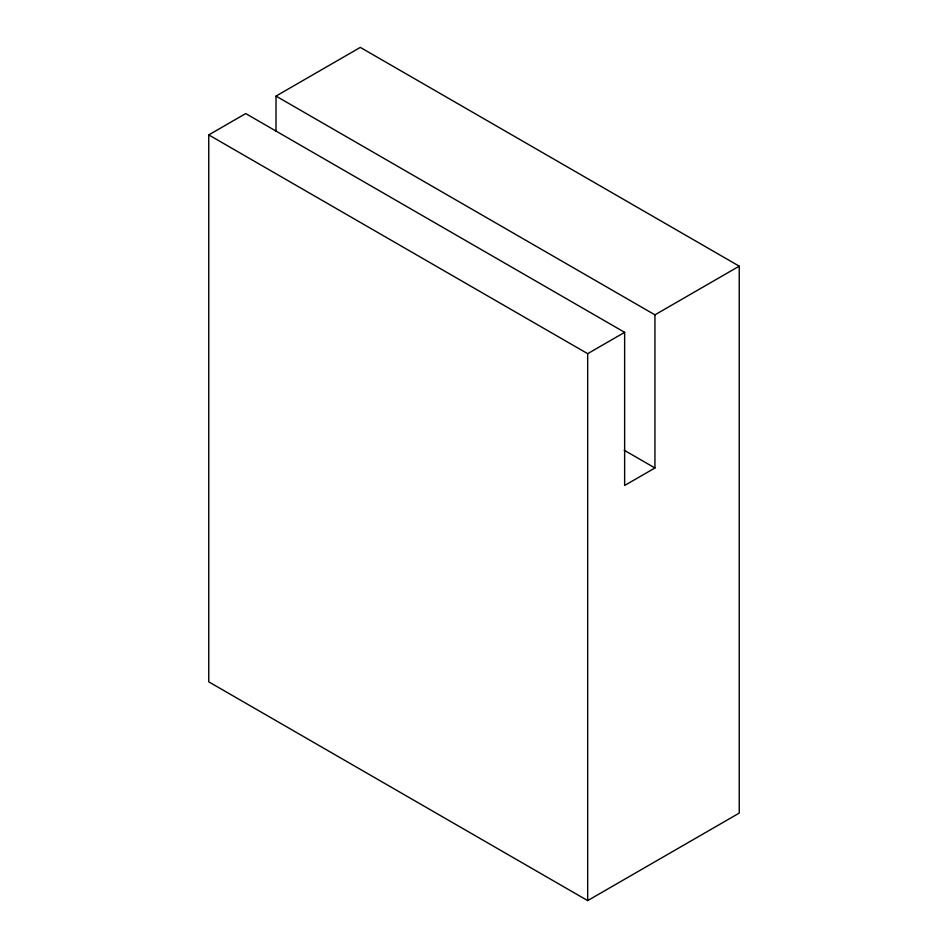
<?xml version="1.0" encoding="UTF-8"?>
<svg xmlns="http://www.w3.org/2000/svg" width="948" height="948" viewBox="0 0 948 948"><rect width="100%" height="100%" fill="white"/><g stroke="black" fill="none" stroke-linecap="round" stroke-linejoin="round"><path stroke-width="1.42" d="M276.01 96.08L360.323 47.4L739.239 266.163L739.239 813.088L587.677 900.6L208.761 681.837L208.761 134.912L245.71 113.57L624.637 332.333L624.637 485.471L654.938 467.98L654.938 314.843L276.01 96.08L276.01 131.417M208.761 134.912L587.677 353.675L624.637 332.333M654.938 314.843L739.239 266.163M624.211 450.241L654.938 467.98M587.677 353.675L587.677 900.6"/></g></svg>
